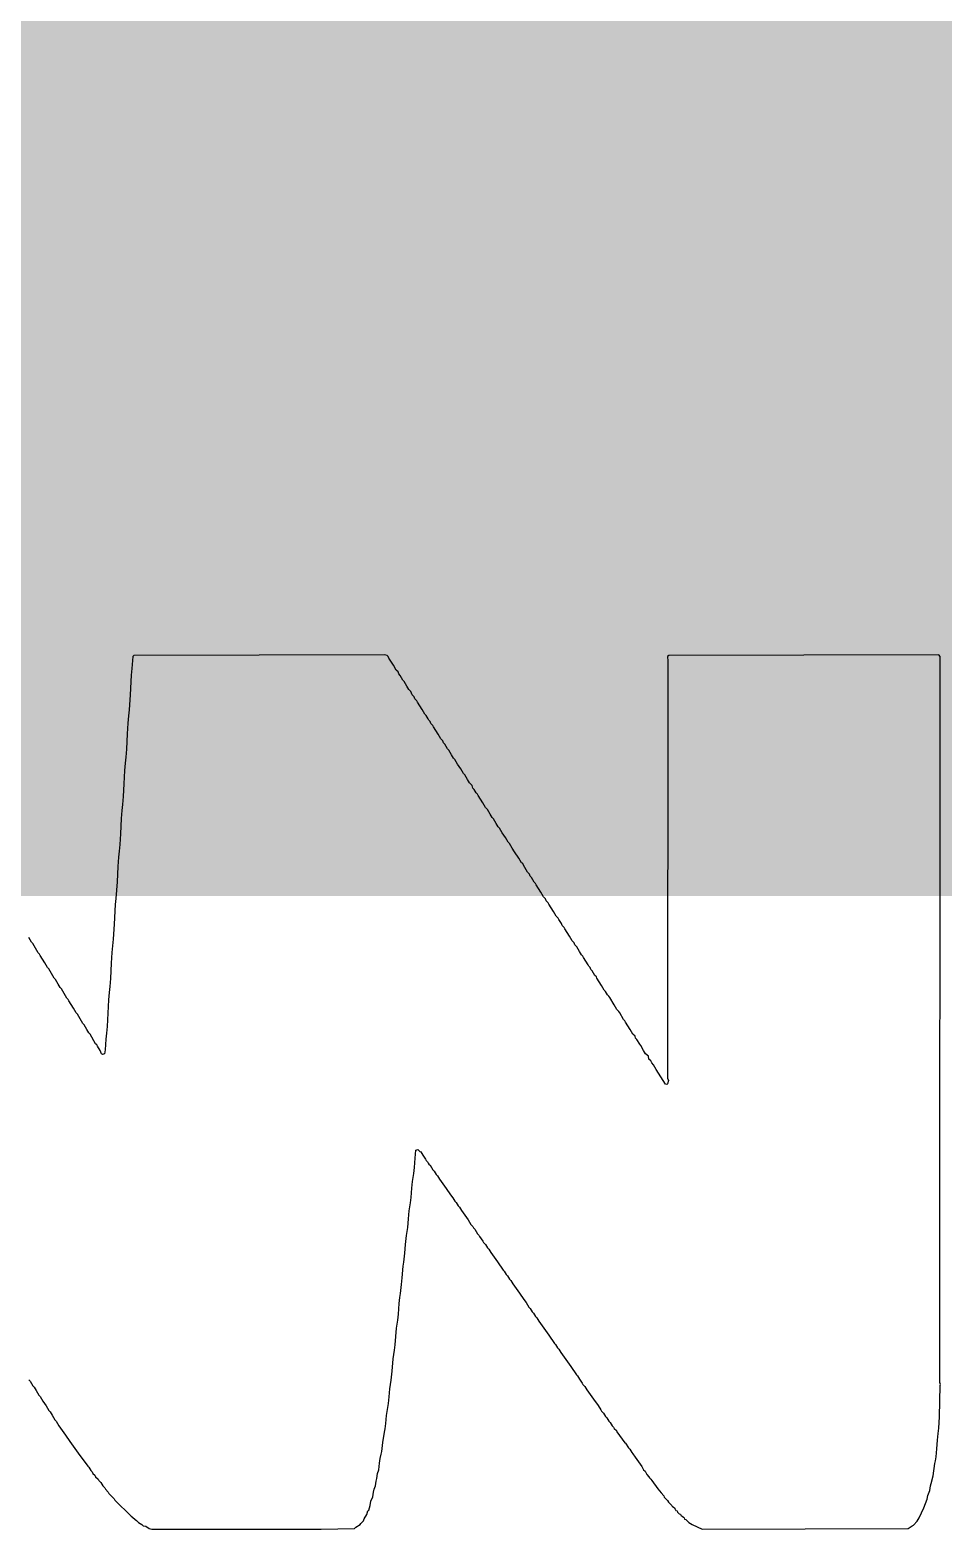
# Model space of a CAD drawing. Header units: inches. Extents: x -10 to 344, y -7 to 75.
# Drawn here: x 8.508 to 9.932, y 6.489 to 8.825 of the extents above; entities that cross this region are included whole.
import ezdxf

# ---------------------------------------------------------------- set-up
doc = ezdxf.new("R2010")
doc.units = ezdxf.units.IN
for name, color, linetype in [('Bottom Overlay', 54, 'Continuous'), ('Top Layer', 1, 'Continuous'), ('Top Paste', 8, 'Continuous'), ('Top Solder', 216, 'Continuous')]:
    doc.layers.add(name, color=color, linetype=linetype)

# ---------------------------------------------------------------- blocks, each defined once
blk = doc.blocks.new('DSGP_1575_18_4_A_02_117')
at = {"layer": 'Top Layer'}
blk.add_hatch(color=1, dxfattribs=at).paths.add_polyline_path([(-6.8, 1.75), (-6.8, -1.75), (-10.3, -1.75), (-10.3, 1.75)])
at = {"layer": 'Top Paste'}
blk.add_hatch(color=8, dxfattribs=at).paths.add_polyline_path([(-7.4, 1.15), (-7.4, -1.15), (-9.7, -1.15), (-9.7, 1.15)])
at = {"layer": 'Top Solder'}
blk.add_hatch(color=216, dxfattribs=at).paths.add_polyline_path([(-6.7, 1.85), (-6.7, -1.85), (-10.4, -1.85), (-10.4, 1.85)])

msp = doc.modelspace()

# ---------------------------------------------------------------- linework, layer by layer
at = {"layer": 'Bottom Overlay'}
for p, q in [((9.0608, 7.8511), (8.6698, 7.8501)), ((9.0649, 7.8501), (9.0608, 7.8511)), ((9.925, 7.8511), (9.5038, 7.8501)), ((9.927, 7.849), (9.925, 7.8511)), ((8.6667, 7.8303), (8.6656, 7.8199)), ((8.6682, 7.8485), (8.6667, 7.8303)), ((8.6698, 7.8501), (8.6682, 7.8485)), ((9.0665, 7.8485), (9.0649, 7.8501)), ((9.0675, 7.8464), (9.0665, 7.8485)), ((9.0748, 7.835), (9.0675, 7.8464)), ((9.079, 7.8277), (9.0748, 7.835)), ((9.0821, 7.8246), (9.079, 7.8277)), ((9.5038, 7.8501), (9.5022, 7.8485)), ((9.5022, 7.8485), (9.5027, 7.8417)), ((9.5027, 7.8417), (9.5022, 7.1913)), ((9.9265, 6.7171), (9.927, 7.849)), ((8.6656, 7.8199), (8.6641, 7.7892)), ((9.0831, 7.8215), (9.0821, 7.8246)), ((9.0852, 7.8194), (9.0831, 7.8215)), ((9.0894, 7.8121), (9.0852, 7.8194)), ((9.0915, 7.81), (9.0894, 7.8121)), ((9.0956, 7.8027), (9.0915, 7.81)), ((8.6641, 7.7892), (8.6625, 7.7658)), ((9.0987, 7.7975), (9.0956, 7.8027)), ((9.1019, 7.7944), (9.0987, 7.7975)), ((9.1039, 7.7892), (9.1019, 7.7944)), ((9.1071, 7.7861), (9.1039, 7.7892)), ((9.1081, 7.783), (9.1071, 7.7861)), ((9.1112, 7.7799), (9.1081, 7.783)), ((8.6625, 7.7658), (8.6615, 7.7565)), ((9.1123, 7.7778), (9.1112, 7.7799)), ((9.1195, 7.7663), (9.1123, 7.7778)), ((9.1237, 7.7591), (9.1195, 7.7663)), ((9.1258, 7.757), (9.1237, 7.7591)), ((8.6604, 7.745), (8.6594, 7.7284)), ((8.6615, 7.7565), (8.6604, 7.745)), ((9.1289, 7.7518), (9.1258, 7.757)), ((9.1299, 7.7497), (9.1289, 7.7518)), ((9.132, 7.7476), (9.1299, 7.7497)), ((9.1331, 7.7445), (9.132, 7.7476)), ((9.1362, 7.7414), (9.1331, 7.7445)), ((9.1372, 7.7393), (9.1362, 7.7414)), ((9.1445, 7.7279), (9.1372, 7.7393)), ((8.6594, 7.7284), (8.6583, 7.7045)), ((9.1487, 7.7206), (9.1445, 7.7279)), ((9.1518, 7.7175), (9.1487, 7.7206)), ((9.1528, 7.7143), (9.1518, 7.7175)), ((9.1549, 7.7123), (9.1528, 7.7143)), ((9.1591, 7.705), (9.1549, 7.7123)), ((8.6573, 7.692), (8.6563, 7.6826)), ((8.6583, 7.7045), (8.6573, 7.692)), ((9.1611, 7.7029), (9.1591, 7.705)), ((9.1653, 7.6956), (9.1611, 7.7029)), ((9.1684, 7.6904), (9.1653, 7.6956)), ((9.1705, 7.6884), (9.1684, 7.6904)), ((9.1747, 7.6811), (9.1705, 7.6884)), ((8.6552, 7.6712), (8.6542, 7.6504)), ((8.6563, 7.6826), (8.6552, 7.6712)), ((9.1799, 7.6738), (9.1747, 7.6811)), ((9.184, 7.6665), (9.1799, 7.6738)), ((9.1861, 7.6644), (9.184, 7.6665)), ((9.1903, 7.6572), (9.1861, 7.6644)), ((8.6542, 7.6504), (8.6531, 7.6306)), ((9.1934, 7.652), (9.1903, 7.6572)), ((9.1975, 7.6478), (9.1934, 7.652)), ((9.1986, 7.6436), (9.1975, 7.6478)), ((9.2007, 7.6416), (9.1986, 7.6436)), ((9.2038, 7.6364), (9.2007, 7.6416)), ((8.6521, 7.6182), (8.6511, 7.6088)), ((8.6531, 7.6306), (8.6521, 7.6182)), ((9.2059, 7.6343), (9.2038, 7.6364)), ((9.2069, 7.6322), (9.2059, 7.6343)), ((9.2142, 7.6208), (9.2069, 7.6322)), ((9.2183, 7.6135), (9.2142, 7.6208)), ((8.65, 7.5963), (8.649, 7.5724)), ((8.6511, 7.6088), (8.65, 7.5963)), ((9.2214, 7.6104), (9.2183, 7.6135)), ((9.2256, 7.6031), (9.2214, 7.6104)), ((9.2287, 7.5979), (9.2256, 7.6031)), ((9.2308, 7.5958), (9.2287, 7.5979)), ((9.235, 7.5885), (9.2308, 7.5958)), ((8.649, 7.5724), (8.6479, 7.5558)), ((9.2381, 7.5833), (9.235, 7.5885)), ((9.2402, 7.5812), (9.2381, 7.5833)), ((9.2443, 7.574), (9.2402, 7.5812)), ((9.2495, 7.5667), (9.2443, 7.574)), ((8.6479, 7.5558), (8.6469, 7.5454)), ((9.2537, 7.5594), (9.2495, 7.5667)), ((9.2558, 7.5573), (9.2537, 7.5594)), ((9.2599, 7.55), (9.2558, 7.5573)), ((9.2636, 7.5443), (9.2599, 7.55)), ((8.6459, 7.536), (8.6448, 7.5214)), ((8.6469, 7.5454), (8.6459, 7.536)), ((9.2703, 7.5344), (9.2636, 7.5443)), ((9.2745, 7.5272), (9.2703, 7.5344)), ((9.276, 7.5266), (9.2745, 7.5272)), ((9.2797, 7.5199), (9.276, 7.5266)), ((8.6448, 7.5214), (8.6438, 7.4975)), ((9.2838, 7.5126), (9.2797, 7.5199)), ((9.287, 7.5095), (9.2838, 7.5126)), ((9.288, 7.5064), (9.287, 7.5095)), ((9.2901, 7.5043), (9.288, 7.5064)), ((9.2942, 7.497), (9.2901, 7.5043)), ((8.6438, 7.4975), (8.6417, 7.4715)), ((9.2963, 7.4949), (9.2942, 7.497)), ((9.2974, 7.4928), (9.2963, 7.4949)), ((9.3046, 7.4814), (9.2974, 7.4928)), ((9.3088, 7.4741), (9.3046, 7.4814)), ((8.6407, 7.4622), (8.6391, 7.4315)), ((8.6417, 7.4715), (8.6407, 7.4622)), ((9.3119, 7.471), (9.3088, 7.4741)), ((9.313, 7.4679), (9.3119, 7.471)), ((9.3161, 7.4648), (9.313, 7.4679)), ((9.3171, 7.4627), (9.3161, 7.4648)), ((9.3244, 7.4513), (9.3171, 7.4627)), ((8.6391, 7.4315), (8.6375, 7.4081)), ((9.3286, 7.444), (9.3244, 7.4513)), ((9.3317, 7.4408), (9.3286, 7.444)), ((9.3327, 7.4388), (9.3317, 7.4408)), ((9.3369, 7.4325), (9.3327, 7.4388)), ((9.3379, 7.4294), (9.3369, 7.4325)), ((8.5101, 7.4034), (8.506, 7.4107)), ((8.6375, 7.4081), (8.6355, 7.3873)), ((9.341, 7.4263), (9.3379, 7.4294)), ((9.3421, 7.4242), (9.341, 7.4263)), ((9.3494, 7.4128), (9.3421, 7.4242)), ((9.3535, 7.4055), (9.3494, 7.4128)), ((8.5122, 7.4013), (8.5101, 7.4034)), ((8.5205, 7.3868), (8.5122, 7.4013)), ((8.5226, 7.3847), (8.5205, 7.3868)), ((8.5237, 7.3826), (8.5226, 7.3847)), ((8.6355, 7.3873), (8.6344, 7.3707)), ((9.3566, 7.4024), (9.3535, 7.4055)), ((9.3577, 7.3993), (9.3566, 7.4024)), ((9.3608, 7.3961), (9.3577, 7.3993)), ((9.365, 7.3889), (9.3608, 7.3961)), ((9.3681, 7.3837), (9.365, 7.3889)), ((9.3702, 7.3816), (9.3681, 7.3837)), ((8.5309, 7.3712), (8.5237, 7.3826)), ((8.5351, 7.3639), (8.5309, 7.3712)), ((8.5372, 7.3618), (8.5351, 7.3639)), ((8.5455, 7.3473), (8.5372, 7.3618)), ((8.6344, 7.3707), (8.6334, 7.3467)), ((9.3712, 7.3795), (9.3702, 7.3816)), ((9.3785, 7.3681), (9.3712, 7.3795)), ((9.3795, 7.366), (9.3785, 7.3681)), ((9.3816, 7.3639), (9.3795, 7.366)), ((9.3826, 7.3608), (9.3816, 7.3639)), ((9.3847, 7.3587), (9.3826, 7.3608)), ((8.5476, 7.3452), (8.5455, 7.3473)), ((8.5517, 7.3379), (8.5476, 7.3452)), ((8.5549, 7.3327), (8.5517, 7.3379)), ((8.6334, 7.3467), (8.6323, 7.3343)), ((9.3889, 7.3514), (9.3847, 7.3587)), ((9.391, 7.3493), (9.3889, 7.3514)), ((9.392, 7.3473), (9.391, 7.3493)), ((9.3993, 7.3358), (9.392, 7.3473)), ((8.5569, 7.3306), (8.5549, 7.3327)), ((8.5653, 7.3161), (8.5569, 7.3306)), ((8.5673, 7.314), (8.5653, 7.3161)), ((8.5684, 7.3119), (8.5673, 7.314)), ((8.6303, 7.3135), (8.6282, 7.2719)), ((8.6313, 7.3249), (8.6303, 7.3135)), ((8.6323, 7.3343), (8.6313, 7.3249)), ((9.4034, 7.3285), (9.3993, 7.3358)), ((9.4055, 7.3265), (9.4034, 7.3285)), ((9.4086, 7.3213), (9.4055, 7.3265)), ((9.4107, 7.3192), (9.4086, 7.3213)), ((9.4118, 7.3171), (9.4107, 7.3192)), ((9.419, 7.3057), (9.4118, 7.3171)), ((8.5757, 7.3005), (8.5684, 7.3119)), ((8.5798, 7.2932), (8.5757, 7.3005)), ((8.5819, 7.2911), (8.5798, 7.2932)), ((8.5902, 7.2765), (8.5819, 7.2911)), ((9.4232, 7.2984), (9.419, 7.3057)), ((9.4263, 7.2953), (9.4232, 7.2984)), ((9.4274, 7.2932), (9.4263, 7.2953)), ((9.4336, 7.2828), (9.4274, 7.2932)), ((8.5923, 7.2745), (8.5902, 7.2765)), ((8.5965, 7.2672), (8.5923, 7.2745)), ((8.5996, 7.262), (8.5965, 7.2672)), ((8.6282, 7.2719), (8.6271, 7.2615)), ((9.4357, 7.2807), (9.4336, 7.2828)), ((9.4367, 7.2786), (9.4357, 7.2807)), ((9.444, 7.2672), (9.4367, 7.2786)), ((9.4481, 7.2599), (9.444, 7.2672)), ((8.6017, 7.2599), (8.5996, 7.262)), ((8.61, 7.2453), (8.6017, 7.2599)), ((8.6121, 7.2433), (8.61, 7.2453)), ((8.6131, 7.2412), (8.6121, 7.2433)), ((8.6261, 7.2521), (8.6251, 7.2355)), ((8.6271, 7.2615), (8.6261, 7.2521)), ((9.4513, 7.2568), (9.4481, 7.2599)), ((9.4523, 7.2537), (9.4513, 7.2568)), ((9.4544, 7.2516), (9.4523, 7.2537)), ((9.4586, 7.2443), (9.4544, 7.2516)), ((9.4606, 7.2422), (9.4586, 7.2443)), ((8.6173, 7.2349), (8.6131, 7.2412)), ((8.6193, 7.2297), (8.6173, 7.2349)), ((8.6209, 7.2282), (8.6193, 7.2297)), ((8.624, 7.2292), (8.6209, 7.2282)), ((8.6251, 7.2355), (8.624, 7.2292)), ((9.4648, 7.2349), (9.4606, 7.2422)), ((9.4679, 7.2297), (9.4648, 7.2349)), ((9.4721, 7.2256), (9.4679, 7.2297)), ((9.4731, 7.2214), (9.4721, 7.2256)), ((9.4762, 7.2183), (9.4731, 7.2214)), ((9.4773, 7.2152), (9.4762, 7.2183)), ((9.4804, 7.2121), (9.4773, 7.2152)), ((9.4845, 7.2048), (9.4804, 7.2121)), ((9.4882, 7.1991), (9.4845, 7.2048)), ((9.4986, 7.1824), (9.4882, 7.1991)), ((9.5007, 7.1814), (9.4986, 7.1824)), ((9.5022, 7.1829), (9.5007, 7.1814)), ((9.5022, 7.1913), (9.5033, 7.1881)), ((9.5033, 7.1881), (9.5022, 7.1829)), ((9.1097, 7.0795), (9.1128, 7.0805)), ((9.1128, 7.0805), (9.1159, 7.0774)), ((9.1076, 7.0524), (9.1086, 7.067)), ((9.1086, 7.067), (9.1097, 7.0795)), ((9.1159, 7.0774), (9.1175, 7.0769)), ((9.1175, 7.0769), (9.1206, 7.0717)), ((9.1206, 7.0717), (9.1247, 7.0654)), ((9.1247, 7.0654), (9.1258, 7.0634)), ((9.1258, 7.0634), (9.1279, 7.0613)), ((9.1279, 7.0613), (9.1289, 7.0592)), ((9.1289, 7.0592), (9.1305, 7.0566)), ((9.1305, 7.0566), (9.132, 7.0561)), ((9.1045, 7.0306), (9.1065, 7.0431)), ((9.1065, 7.0431), (9.1076, 7.0524)), ((9.132, 7.0561), (9.1362, 7.0488)), ((9.1362, 7.0488), (9.1383, 7.0467)), ((9.1383, 7.0467), (9.1414, 7.0415)), ((9.1414, 7.0415), (9.1435, 7.0394)), ((9.1435, 7.0394), (9.1466, 7.0342)), ((9.1466, 7.0342), (9.157, 7.0197)), ((9.1024, 7.0056), (9.1034, 7.0202)), ((9.1034, 7.0202), (9.1045, 7.0306)), ((9.157, 7.0197), (9.1637, 7.0098)), ((9.1637, 7.0098), (9.1674, 7.0051)), ((9.0993, 6.9848), (9.1013, 6.9973)), ((9.1013, 6.9973), (9.1024, 7.0056)), ((9.1674, 7.0051), (9.1705, 6.9999)), ((9.1705, 6.9999), (9.1726, 6.9978)), ((9.1726, 6.9978), (9.1757, 6.9926)), ((9.1757, 6.9926), (9.1778, 6.9906)), ((9.1778, 6.9906), (9.1809, 6.9854)), ((9.0972, 6.9588), (9.0982, 6.9724)), ((9.0982, 6.9724), (9.0993, 6.9848)), ((9.1809, 6.9854), (9.1913, 6.9708)), ((9.1913, 6.9708), (9.1955, 6.9635)), ((9.1955, 6.9635), (9.1986, 6.9604)), ((9.0935, 6.9323), (9.0951, 6.9464)), ((9.0951, 6.9464), (9.0972, 6.9588)), ((9.1986, 6.9604), (9.1996, 6.9583)), ((9.1996, 6.9583), (9.2017, 6.9562)), ((9.2017, 6.9562), (9.2059, 6.949)), ((9.2059, 6.949), (9.2079, 6.9469)), ((9.2079, 6.9469), (9.209, 6.9448)), ((9.209, 6.9448), (9.2142, 6.9375)), ((9.0909, 6.9048), (9.0925, 6.9188)), ((9.0925, 6.9188), (9.0935, 6.9323)), ((9.2142, 6.9375), (9.2152, 6.9355)), ((9.2152, 6.9355), (9.2183, 6.9323)), ((9.2183, 6.9323), (9.2214, 6.9271)), ((9.2214, 6.9271), (9.2235, 6.9251)), ((9.2235, 6.9251), (9.2266, 6.9199)), ((9.2266, 6.9199), (9.237, 6.9053)), ((9.0883, 6.8803), (9.0899, 6.8985)), ((9.0899, 6.8985), (9.0909, 6.9048)), ((9.237, 6.9053), (9.2459, 6.8923)), ((9.0857, 6.8559), (9.0873, 6.8699)), ((9.0873, 6.8699), (9.0883, 6.8803)), ((9.2459, 6.8923), (9.2474, 6.8907)), ((9.2474, 6.8907), (9.2506, 6.8855)), ((9.2506, 6.8855), (9.2526, 6.8835)), ((9.2526, 6.8835), (9.2558, 6.8783)), ((9.2558, 6.8783), (9.2578, 6.8762)), ((9.2578, 6.8762), (9.261, 6.871)), ((9.261, 6.871), (9.2714, 6.8564)), ((9.0837, 6.8403), (9.0847, 6.8497)), ((9.0847, 6.8497), (9.0857, 6.8559)), ((9.2714, 6.8564), (9.2781, 6.8465)), ((9.2781, 6.8465), (9.2818, 6.8419)), ((9.0816, 6.8143), (9.0826, 6.8237)), ((9.0826, 6.8237), (9.0837, 6.8403)), ((9.2818, 6.8419), (9.2859, 6.8346)), ((9.2859, 6.8346), (9.288, 6.8325)), ((9.288, 6.8325), (9.2911, 6.8273)), ((9.2911, 6.8273), (9.2932, 6.8252)), ((9.2932, 6.8252), (9.2963, 6.82)), ((9.0774, 6.7758), (9.0795, 6.8018)), ((9.0795, 6.8018), (9.0816, 6.8143)), ((9.2963, 6.82), (9.2984, 6.8179)), ((9.2984, 6.8179), (9.3015, 6.8127)), ((9.3015, 6.8127), (9.3171, 6.7909)), ((9.0764, 6.7675), (9.0774, 6.7758)), ((9.3171, 6.7909), (9.326, 6.7779)), ((9.326, 6.7779), (9.3275, 6.7763)), ((9.3275, 6.7763), (9.3306, 6.7711)), ((9.0727, 6.7347), (9.0743, 6.754)), ((9.0743, 6.754), (9.0764, 6.7675)), ((9.3306, 6.7711), (9.3327, 6.7691)), ((9.3327, 6.7691), (9.3358, 6.7639)), ((9.3358, 6.7639), (9.3514, 6.742)), ((9.0712, 6.7207), (9.0727, 6.7347)), ((9.3514, 6.742), (9.3603, 6.729)), ((8.506, 6.7212), (8.5081, 6.7191)), ((8.5081, 6.7191), (8.5122, 6.7119)), ((8.5122, 6.7119), (8.5143, 6.7098)), ((8.5143, 6.7098), (8.5174, 6.7046)), ((9.0681, 6.6947), (9.0691, 6.7072)), ((9.0691, 6.7072), (9.0712, 6.7207)), ((9.3603, 6.729), (9.3618, 6.7275)), ((9.3618, 6.7275), (9.365, 6.7223)), ((9.365, 6.7223), (9.3691, 6.716)), ((9.3691, 6.716), (9.3702, 6.7139)), ((9.3702, 6.7139), (9.3733, 6.7108)), ((9.3733, 6.7108), (9.3764, 6.7056)), ((9.926, 6.6635), (9.927, 6.7124)), ((9.9276, 6.7139), (9.9265, 6.7171)), ((9.927, 6.7124), (9.9276, 6.7139)), ((8.5174, 6.7046), (8.5216, 6.6973)), ((8.5216, 6.6973), (8.5237, 6.6952)), ((8.5237, 6.6952), (8.5278, 6.688)), ((8.5278, 6.688), (8.533, 6.6807)), ((9.0639, 6.6656), (9.067, 6.6843)), ((9.067, 6.6843), (9.0681, 6.6947)), ((9.3764, 6.7056), (9.3868, 6.6911)), ((9.3868, 6.6911), (9.3936, 6.6812)), ((8.533, 6.6807), (8.5372, 6.6734)), ((8.5372, 6.6734), (8.5393, 6.6713)), ((8.5393, 6.6713), (8.5424, 6.6661)), ((8.5424, 6.6661), (8.5465, 6.6588)), ((9.0629, 6.6531), (9.0639, 6.6656)), ((9.3936, 6.6812), (9.3982, 6.6744)), ((9.3982, 6.6744), (9.3993, 6.6724)), ((9.3993, 6.6724), (9.4024, 6.6692)), ((9.4024, 6.6692), (9.4055, 6.664)), ((9.4055, 6.664), (9.4076, 6.662)), ((9.4076, 6.662), (9.4107, 6.6568)), ((9.925, 6.6458), (9.926, 6.6635)), ((8.5465, 6.6588), (8.5486, 6.6568)), ((8.5486, 6.6568), (8.5528, 6.6495)), ((8.5528, 6.6495), (8.5632, 6.6349)), ((9.0582, 6.6235), (9.0608, 6.6396)), ((9.0608, 6.6396), (9.0618, 6.6448)), ((9.0618, 6.6448), (9.0629, 6.6531)), ((9.4107, 6.6568), (9.4128, 6.6547)), ((9.4128, 6.6547), (9.4159, 6.6495)), ((9.4159, 6.6495), (9.418, 6.6474)), ((9.418, 6.6474), (9.419, 6.6453)), ((9.419, 6.6453), (9.4222, 6.6422)), ((9.4222, 6.6422), (9.4232, 6.6401)), ((9.4232, 6.6401), (9.4352, 6.623)), ((9.9229, 6.6271), (9.9239, 6.6375)), ((9.9239, 6.6375), (9.925, 6.6458)), ((8.5632, 6.6349), (8.5699, 6.625)), ((8.5699, 6.625), (8.5829, 6.6068)), ((9.0566, 6.6094), (9.0582, 6.6235)), ((9.4352, 6.623), (9.4367, 6.6224)), ((9.4367, 6.6224), (9.4409, 6.6152)), ((9.4409, 6.6152), (9.443, 6.6131)), ((9.443, 6.6131), (9.4461, 6.6079)), ((9.9208, 6.6011), (9.9218, 6.6136)), ((9.9218, 6.6136), (9.9229, 6.6271)), ((8.5829, 6.6068), (8.598, 6.5866)), ((9.0519, 6.5808), (9.053, 6.5912)), ((9.053, 6.5912), (9.054, 6.5985)), ((9.054, 6.5985), (9.0556, 6.6053)), ((9.0556, 6.6053), (9.0566, 6.6094)), ((9.4461, 6.6079), (9.4481, 6.6058)), ((9.4481, 6.6058), (9.4513, 6.6006)), ((9.4513, 6.6006), (9.4617, 6.586)), ((9.9161, 6.5715), (9.9187, 6.5907)), ((9.9187, 6.5907), (9.9198, 6.5949)), ((9.9198, 6.5949), (9.9208, 6.6011)), ((8.598, 6.5866), (8.5996, 6.585)), ((8.5996, 6.585), (8.6027, 6.5798)), ((8.6027, 6.5798), (8.6048, 6.5777)), ((8.6048, 6.5777), (8.6058, 6.5756)), ((8.6058, 6.5756), (8.6089, 6.5725)), ((8.6089, 6.5725), (8.61, 6.5704)), ((8.61, 6.5704), (8.6141, 6.5663)), ((8.6141, 6.5663), (8.6152, 6.5642)), ((9.0478, 6.5632), (9.0488, 6.5673)), ((9.0488, 6.5673), (9.0499, 6.5756)), ((9.0499, 6.5756), (9.0519, 6.5808)), ((9.4617, 6.586), (9.4648, 6.5808)), ((9.4648, 6.5808), (9.4669, 6.5788)), ((9.4669, 6.5788), (9.47, 6.5736)), ((9.47, 6.5736), (9.4731, 6.5704)), ((9.4731, 6.5704), (9.4741, 6.5684)), ((9.4741, 6.5684), (9.4762, 6.5663)), ((9.4762, 6.5663), (9.4773, 6.5642)), ((9.913, 6.56), (9.9161, 6.5715)), ((8.6152, 6.5642), (8.6183, 6.5611)), ((8.6183, 6.5611), (8.6214, 6.5559)), ((8.6214, 6.5559), (8.6245, 6.5528)), ((8.6245, 6.5528), (8.6256, 6.5507)), ((8.6256, 6.5507), (8.6297, 6.5465)), ((8.6297, 6.5465), (8.6308, 6.5444)), ((8.6308, 6.5444), (8.6391, 6.5361)), ((9.0426, 6.5392), (9.0436, 6.5465)), ((9.0436, 6.5465), (9.0447, 6.5507)), ((9.0447, 6.5507), (9.0467, 6.5559)), ((9.0467, 6.5559), (9.0478, 6.5632)), ((9.4773, 6.5642), (9.4871, 6.5512)), ((9.4871, 6.5512), (9.4923, 6.545)), ((9.4923, 6.545), (9.496, 6.5403)), ((9.9078, 6.5413), (9.9109, 6.5486)), ((9.9109, 6.5486), (9.912, 6.5559)), ((9.912, 6.5559), (9.913, 6.56)), ((8.6391, 6.5361), (8.6401, 6.534)), ((8.6401, 6.534), (8.6656, 6.5086)), ((9.0363, 6.5184), (9.0384, 6.5257)), ((9.0384, 6.5257), (9.0395, 6.532)), ((9.0395, 6.532), (9.0426, 6.5392)), ((9.496, 6.5403), (9.497, 6.5382)), ((9.497, 6.5382), (9.5022, 6.533)), ((9.5022, 6.533), (9.5033, 6.5309)), ((9.5033, 6.5309), (9.5085, 6.5257)), ((9.5085, 6.5257), (9.509, 6.5242)), ((9.509, 6.5242), (9.5111, 6.5231)), ((9.5111, 6.5231), (9.5126, 6.5216)), ((9.5126, 6.5216), (9.5137, 6.5195)), ((9.5137, 6.5195), (9.5152, 6.5179)), ((9.8943, 6.506), (9.9016, 6.5216)), ((9.9016, 6.5216), (9.9068, 6.5351)), ((9.9068, 6.5351), (9.9078, 6.5413)), ((8.6656, 6.5086), (8.6677, 6.5075)), ((8.6677, 6.5075), (8.6719, 6.5034)), ((8.6719, 6.5034), (8.6739, 6.5023)), ((8.6739, 6.5023), (8.6771, 6.4992)), ((8.6771, 6.4992), (8.6823, 6.4961)), ((8.6823, 6.4961), (8.6843, 6.494)), ((9.0161, 6.4919), (9.0228, 6.4956)), ((9.0228, 6.4956), (9.0239, 6.4976)), ((9.0239, 6.4976), (9.028, 6.5018)), ((9.028, 6.5018), (9.0291, 6.5049)), ((9.0291, 6.5049), (9.0332, 6.5112)), ((9.0332, 6.5112), (9.0348, 6.5169)), ((9.0348, 6.5169), (9.0363, 6.5184)), ((9.5152, 6.5179), (9.5168, 6.5174)), ((9.5168, 6.5174), (9.5178, 6.5153)), ((9.5178, 6.5153), (9.5204, 6.5127)), ((9.5204, 6.5127), (9.522, 6.5122)), ((9.522, 6.5122), (9.523, 6.5101)), ((9.523, 6.5101), (9.5246, 6.5086)), ((9.5246, 6.5086), (9.5267, 6.5075)), ((9.5267, 6.5075), (9.5282, 6.506)), ((9.5282, 6.506), (9.5287, 6.5044)), ((9.5287, 6.5044), (9.5308, 6.5034)), ((9.5308, 6.5034), (9.535, 6.4992)), ((9.535, 6.4992), (9.5402, 6.4961)), ((9.5402, 6.4961), (9.5558, 6.4888)), ((9.8854, 6.495), (9.8912, 6.5008)), ((9.8912, 6.5008), (9.8943, 6.506)), ((8.6843, 6.494), (8.6885, 6.493)), ((8.6885, 6.493), (8.6937, 6.4898)), ((8.6937, 6.4898), (8.6978, 6.4888)), ((8.6978, 6.4888), (8.9609, 6.4888)), ((8.9609, 6.4888), (8.962, 6.4888)), ((8.962, 6.4888), (9.014, 6.4898)), ((9.014, 6.4898), (9.0161, 6.4919)), ((9.5558, 6.4888), (9.8771, 6.4898)), ((9.8771, 6.4898), (9.8834, 6.494)), ((9.8834, 6.494), (9.8854, 6.495))]:
    msp.add_line(p, q, dxfattribs=at)

# ---------------------------------------------------------------- block references
msp.add_blockref('DSGP_1575_18_4_A_02_117', (17.8637, 9.3256))

doc.saveas('drawing.dxf')
